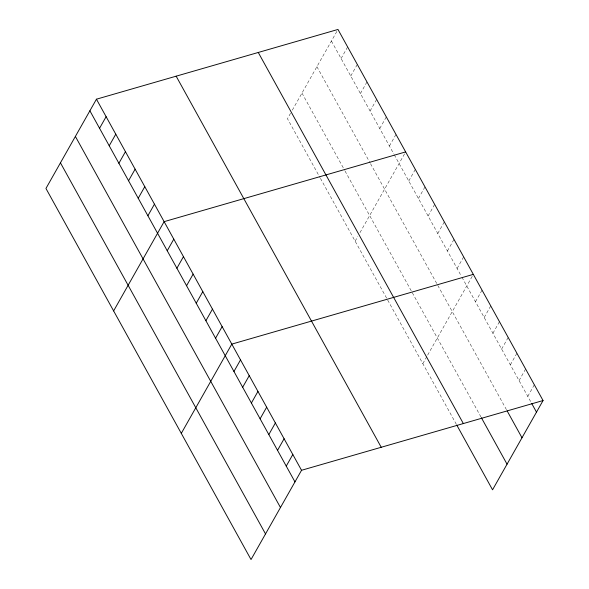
<?xml version="1.0" encoding="UTF-8"?>
<svg xmlns="http://www.w3.org/2000/svg" width="589" height="589" viewBox="0 0 589 589"><rect width="100%" height="100%" fill="white"/><g stroke="black" fill="none" stroke-linecap="round" stroke-linejoin="round"><path stroke-width="0.44" stroke-dasharray="2.94 2.21" d="M290.546 113.279L287.469 118.713L319.989 177.561M292.306 110.172L337.976 29.45M341.083 58.547L347.643 46.943M350.749 76.04L357.309 64.437M360.416 93.533L366.976 81.93M370.083 111.026L376.651 99.431M379.75 128.52L386.318 116.924M389.425 146.013L395.985 134.417M355.145 241.173L357.788 236.513M359.982 232.633L405.217 152.684M408.759 181.007L415.319 169.404M418.426 198.5L424.986 186.897M428.093 215.994L434.653 204.39M437.76 233.487L444.327 221.884M447.426 250.98L453.994 239.384M457.093 268.474L463.661 256.878M422.821 363.634L426.782 356.647M427.658 355.093L473.328 274.371M475.478 301.737L482.045 290.141M484.195 317.515L490.762 305.912M492.912 333.286L499.472 321.682M501.629 349.056L508.189 337.453M510.346 364.827L516.906 353.223M519.056 380.597L525.624 369.001M527.773 396.368L534.341 384.772M331.416 41.046L393.813 153.965M394.255 154.76L461.489 276.425M461.931 277.22L531.263 402.677M316.911 66.682L370.083 162.895M370.525 163.69L506.739 410.172M301.973 93.084L344.602 170.221M345.036 171.016L480.904 416.865M320.431 178.357L456.379 424.352"/><path stroke-width="0.88" d="M96.449 99.195L45.949 188.458L251.024 559.55L301.531 470.287L543.051 400.542L337.976 29.45L96.449 99.195L301.531 470.287M99.556 128.292L106.116 116.688M109.223 145.785L115.783 134.182M118.89 163.278L125.45 151.675M128.557 180.771L135.124 169.168M138.224 198.265L144.791 186.669M147.898 215.758L154.458 204.162M113.618 310.918L164.125 221.655L405.652 151.91M167.232 250.752L173.792 239.149M176.899 268.245L183.459 256.642M186.566 285.739L193.126 274.135M196.233 303.232L202.8 291.629M205.9 320.725L212.467 309.129M215.567 338.219L222.134 326.623M181.294 433.379L231.801 344.116L473.328 274.371M233.951 371.482L240.518 359.886M242.668 387.26L249.235 375.657M251.385 403.031L257.945 391.427M260.102 418.801L266.662 407.198M268.82 434.572L275.38 422.968M277.537 450.342L284.097 438.746M286.247 466.113L292.814 454.517M543.051 400.542L492.551 489.805L456.814 425.14M531.698 403.465L536.491 412.138M507.173 410.96L521.994 437.767M481.338 417.653L507.048 464.176M258.269 52.465L463.352 423.557M176.155 76.18L381.23 447.272M89.889 110.791L294.964 481.883M75.385 136.427L280.467 507.512M60.446 162.829L265.521 533.921"/></g></svg>
